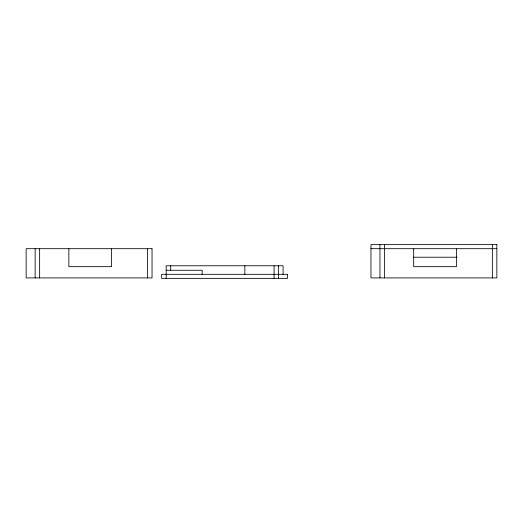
<?xml version="1.0" encoding="UTF-8"?>
<svg xmlns="http://www.w3.org/2000/svg" width="523" height="523" viewBox="0 0 523 523"><rect width="100%" height="100%" fill="white"/><g stroke="black" fill="none" stroke-linecap="round" stroke-linejoin="round"><path stroke-width="0.78" d="M370.957 248.686L496.85 248.686M413.216 257.231L457.03 257.231M166.177 270.267L202.146 270.267L202.146 274.314M492.352 244.64L492.352 277.909M456.383 248.686L456.383 266.671L413.673 266.671L413.673 248.686M384.451 244.64L384.451 277.909M379.953 244.64L379.953 277.909M283.074 274.314L283.074 265.769L166.177 265.769L166.177 278.36M278.576 265.769L278.576 278.36M274.085 265.769L274.085 278.36M244.856 265.769L244.856 274.314M170.675 265.769L170.675 270.43M147.545 248.686L147.545 277.909M111.576 248.686L111.576 266.671L68.859 266.671L68.859 248.686M39.637 248.686L39.637 277.909M35.139 248.686L35.139 277.909M496.85 244.64L370.957 244.64L370.957 277.909L496.85 277.909L496.85 244.64M152.043 248.686L26.15 248.686L26.15 277.909L152.043 277.909L152.043 248.686M287.572 274.314L161.679 274.314L161.679 278.36L287.572 278.36L287.572 274.314"/></g></svg>
